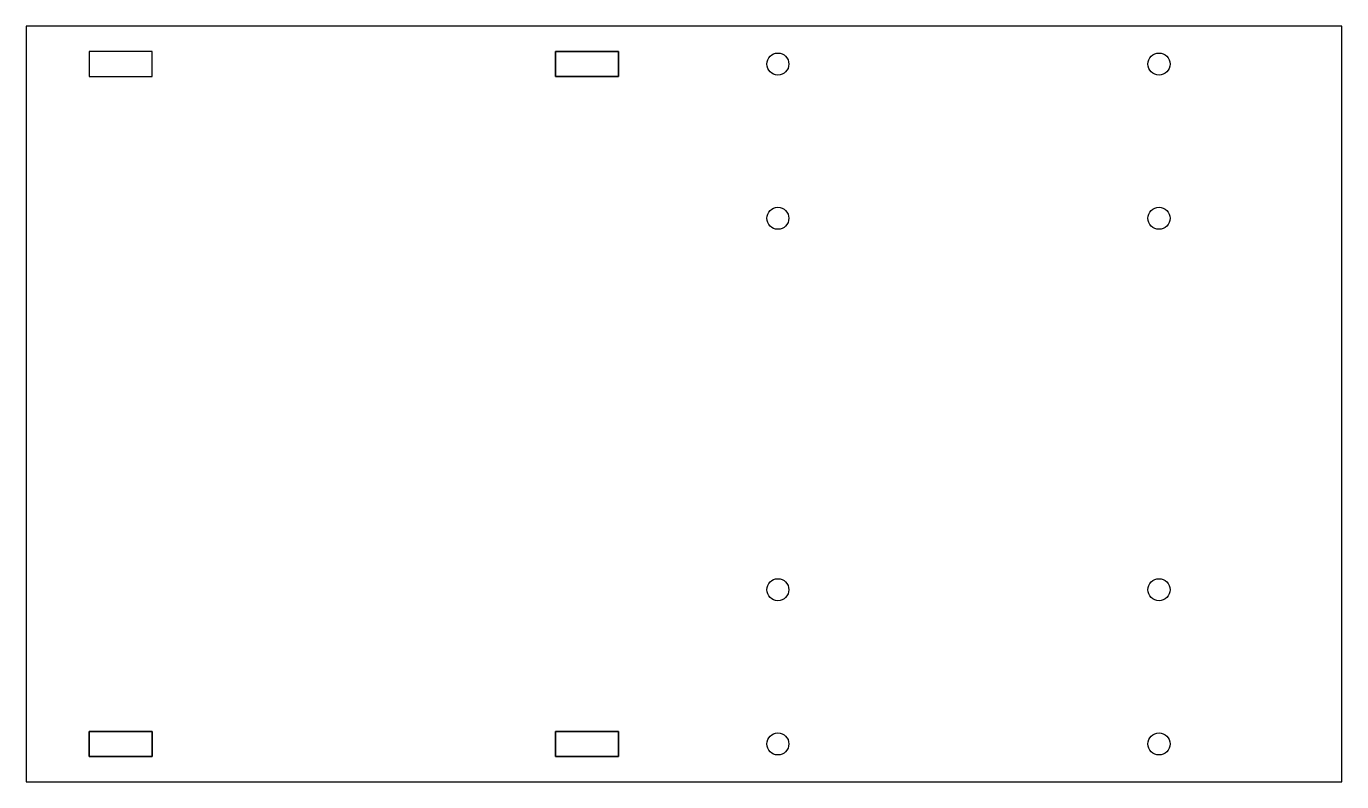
# Model space of a CAD drawing. Header units: millimetres. Extents: x 0 to 209, y 0 to 120.
import ezdxf

# ---------------------------------------------------------------- set-up
doc = ezdxf.new("R2010")
doc.units = ezdxf.units.MM

msp = doc.modelspace()

# ---------------------------------------------------------------- linework, layer by layer
for points in [[(208.79, 0), (208.79, 120), (0, 120), (0, 0)], [(20, 116), (10, 116), (10, 112), (20, 112)], [(84, 112), (84, 116), (94, 116), (84, 116), (84, 112), (94, 112), (94, 116), (94, 112)], [(20, 4), (10, 4), (20, 4), (20, 8), (10, 8), (10, 4), (10, 8), (20, 8)], [(94, 4), (84, 4), (94, 4), (94, 8), (84, 8), (84, 4), (84, 8), (94, 8)]]:
    msp.add_lwpolyline(points, close=True)
for centre in [(119.29, 114), (179.79, 114), (119.29, 89.5), (179.79, 89.5), (119.29, 30.5), (179.79, 30.5), (119.29, 6), (179.79, 6)]:
    msp.add_circle(centre, 1.75)

doc.saveas('drawing.dxf')
